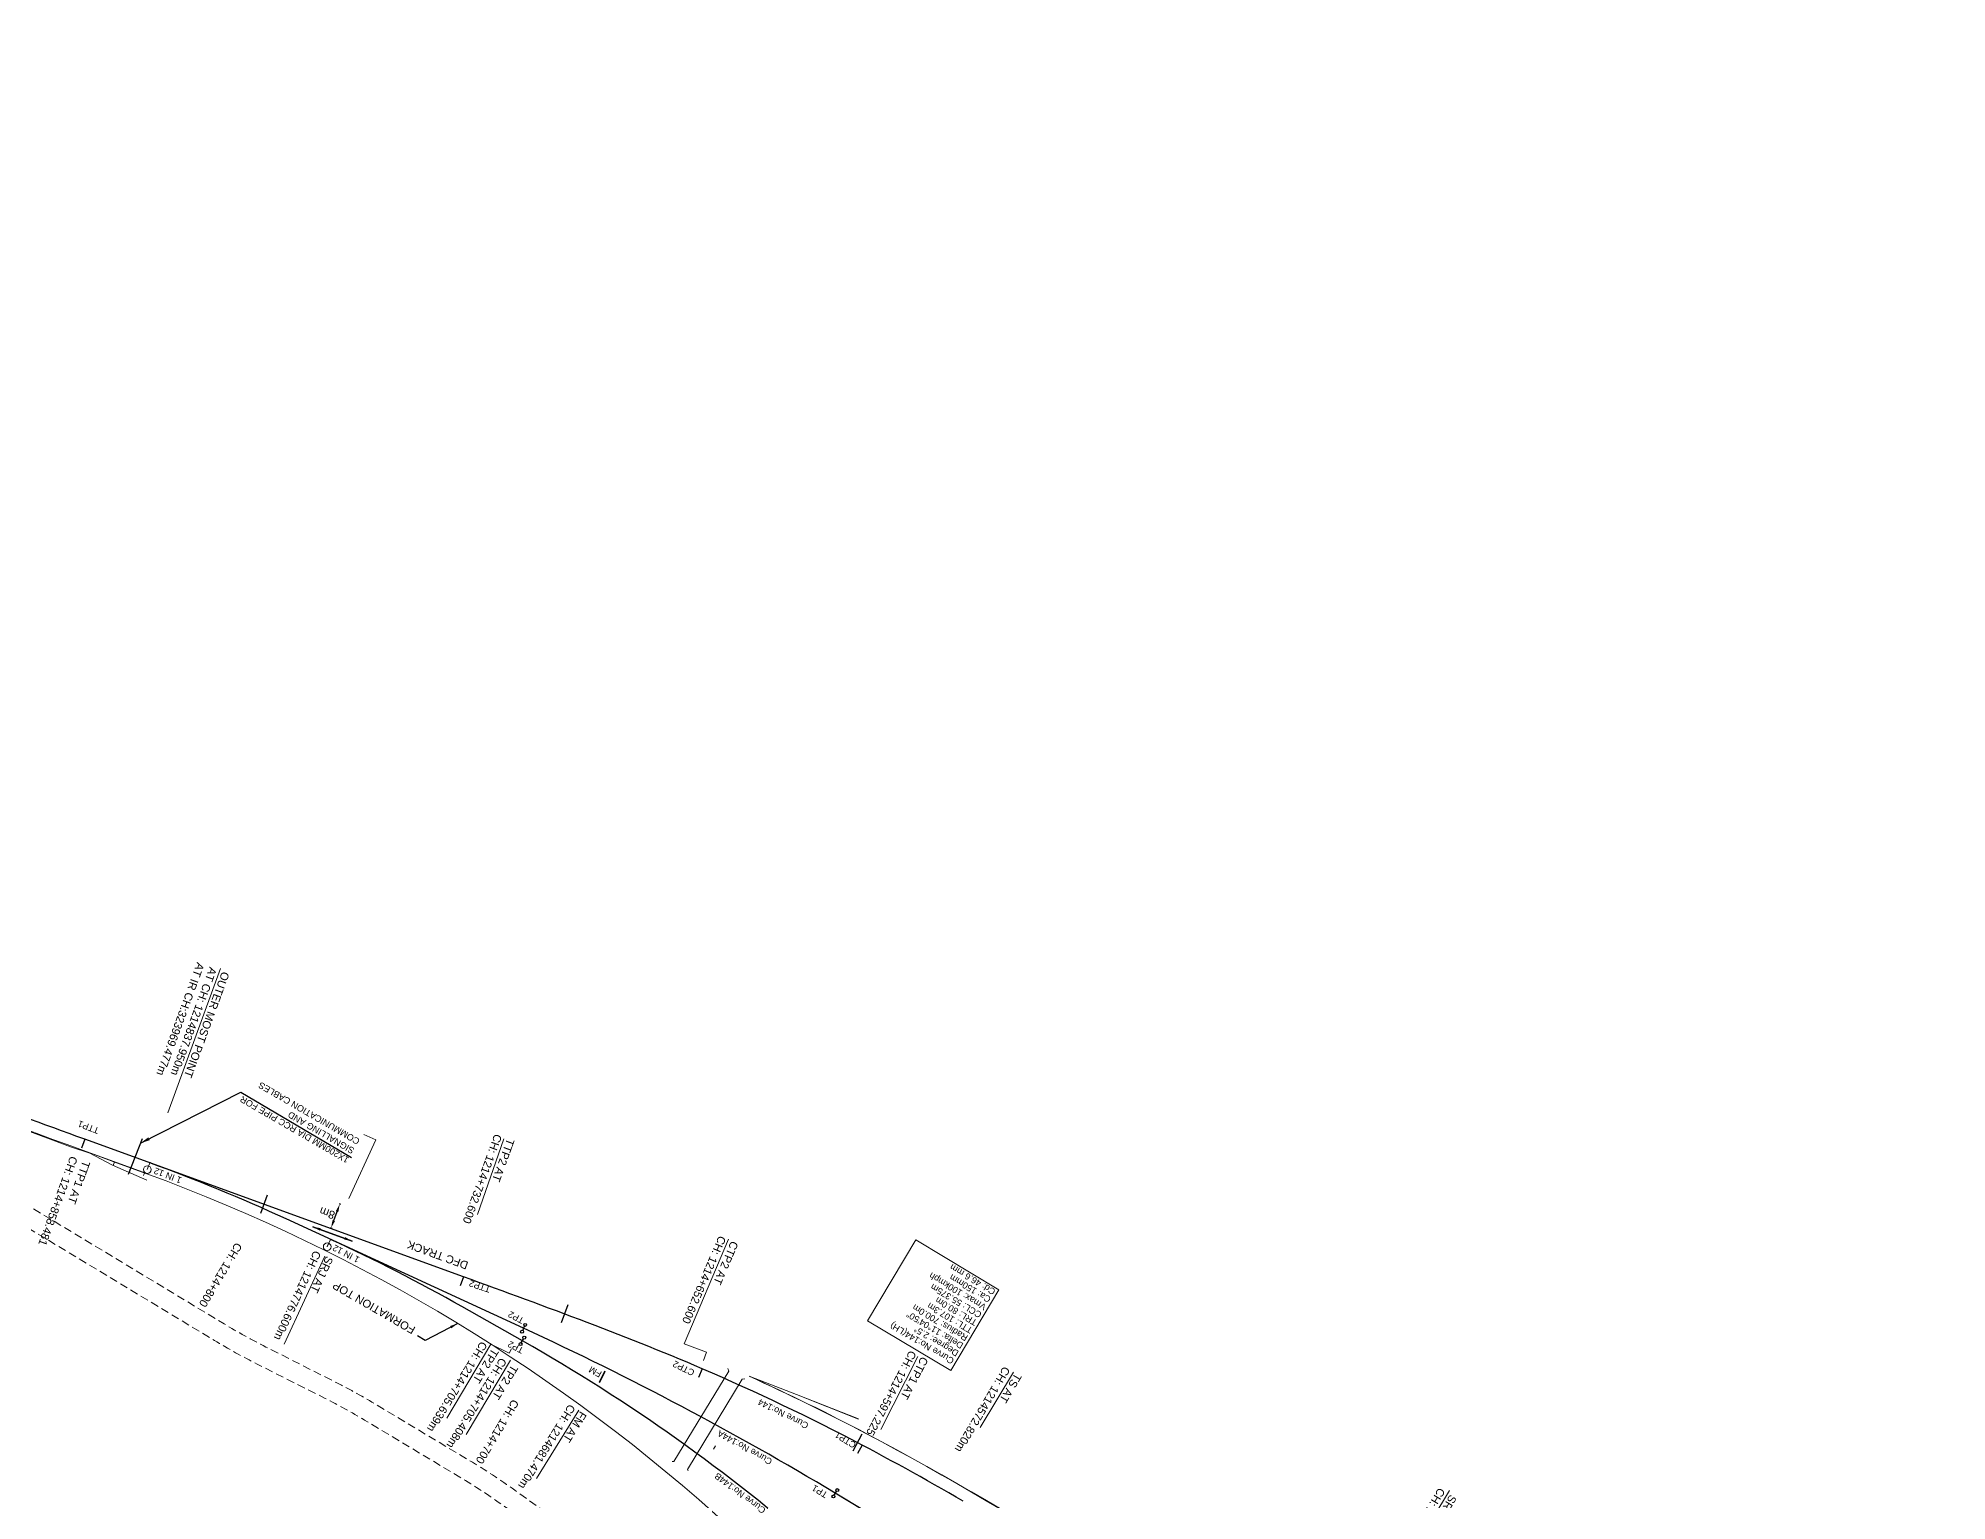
# Model space of a CAD drawing. Header units: metres. Extents: x 618805 to 628804, y 3390925 to 3396999.
# Drawn here: x 624987 to 625583, y 3393177 to 3393634 of the extents above; entities that cross this region are included whole.
import ezdxf
from ezdxf.enums import TextEntityAlignment as Align

# ---------------------------------------------------------------- set-up
doc = ezdxf.new("R2010")
doc.units = ezdxf.units.M
doc.header["$MEASUREMENT"] = 0
doc.linetypes.add('CENTER2', pattern=[1.125, 0.75, -0.125, 0.125, -0.125])
doc.linetypes.add('DASHED', pattern=[0.75, 0.5, -0.25])
doc.layers.get('Defpoints').update_dxf_attribs({"lineweight": 0})
for name, color, linetype, lineweight in [('C-ALIG-DG-LINE', 1, 'CENTER2', 70), ('C-ALIG-LABL-DG', 1, 'Continuous', 25), ('C-ALIG-LABL-DG-MARK', 1, 'Continuous', 25), ("NEW MANDI GOBINDPUR CROSSING STN. SRJ's", 10, 'Continuous', 0), ('NEW MANDI GOBINDPUR LOOP LINES', 1, 'Continuous', 0), ('Proposed Curve_Details', 10, 'Continuous', 0), ('PROPOSED DFCC TOE LINE', 239, 'Continuous', 0), ('PROPOSED DFCC TOE SLOPES', 239, 'Continuous', 0), ('PROPOSED DFCC TRACK', 1, 'Continuous', 0), ('PROPOSED FORMATION LINE - PLAN', 187, 'Continuous', 0), ('Proposed TPTC Chainages', 10, 'Continuous', 0)]:
    doc.layers.add(name, color=color, linetype=linetype, lineweight=lineweight)
for name, color, linetype in [('Dimension', 10, 'Continuous'), ('PROPOSED ROADS', 10, 'DASHED'), ('Signalling cable pipes', 234, 'Continuous')]:
    doc.layers.add(name, color=color, linetype=linetype)
doc.styles.add('ARIAL', font='arial.ttf')
doc.styles.get("Standard").update_dxf_attribs({"font": 'arial.ttf'})
doc.styles.add('Style-Arial', font='arial.ttf')
doc.dimstyles.new('ISO-25', dxfattribs={"dimtxt": 2.5, "dimasz": 2.5, "dimexe": 1.25, "dimexo": 0.625, "dimtad": 1, "dimtxsty": 'Standard', "dimcen": 2.5, "dimadec": 0, "dimazin": 0, "dimtfac": 1, "dimtmove": 0, "dimatfit": 3, "dimfxl": 1, "dimarcsym": 0})
doc.dimstyles.get("Standard").update_dxf_attribs({"dimtxt": 2.5, "dimasz": 2.5, "dimexe": 0.18, "dimexo": 0.0625, "dimgap": 0.09, "dimtad": 0, "dimtih": 1, "dimtoh": 1, "dimdec": 3, "dimzin": 0, "dimdsep": 46, "dimtxsty": 'Standard', "dimcen": 0.09, "dimadec": 0, "dimazin": 0, "dimtfac": 1, "dimtdec": 3, "dimtofl": 0, "dimtmove": 0, "dimatfit": 3, "dimfxl": 1, "dimtolj": 1, "dimtzin": 0, "dimarcsym": 0})

# ---------------------------------------------------------------- blocks, each defined once
blk = doc.blocks.new('*D326')
at = {"layer": 'Defpoints', "color": 0, "transparency": 16777216}
for p in [(625080.92, 3393269.85), (625081.39, 3393269.68), (625078.65, 3393262.16)]:
    blk.add_point(p, dxfattribs=at)
at = {"layer": 'Dimension', "color": 0, "lineweight": -2, "transparency": 16777216}
for p, q in [((625079.04, 3393264.68), (625080.07, 3393267.5)), ((625081.27, 3393269.72), (625080.81, 3393269.89)), ((625078.53, 3393262.2), (625078.06, 3393262.37))]:
    blk.add_line(p, q, dxfattribs=at)
at = {"layer": 'Dimension', "color": 0, "transparency": 16777216}
for points in [[(625078.65, 3393264.82), (625079.43, 3393264.54), (625078.18, 3393262.33)], [(625079.68, 3393267.64), (625080.46, 3393267.35), (625080.92, 3393269.85)]]:
    blk.add_solid(points, dxfattribs=at)
at = {"layer": 'Dimension', "color": 0, "lineweight": 0, "transparency": 16777216, "insert": (625076.98, 3393267.03), "char_height": 2.5, "attachment_point": 5, "rotation": 160, "style": 'Style-Arial'}
blk.add_mtext('\\A1;8m', dxfattribs=at)
blk = doc.blocks.new('TerminatorOpen_0.5')
at = {"color": 0, "linetype": 'ByBlock', "lineweight": -2}
for q in [(-1, 0.25), (-1, 0), (-1, -0.25)]:
    blk.add_line((0, 0), q, dxfattribs=at)
blk = doc.blocks.new('Tick Hor')
blk.add_lwpolyline([(-0.5, 0), (0.5, 0)])
blk = doc.blocks.new('Marker-2')
blk.add_lwpolyline([(0, 1.5), (0, -1.5)])
for centre in [(0, 2.5), (0, -2.5)]:
    blk.add_circle(centre, 1)

msp = doc.modelspace()

# ---------------------------------------------------------------- linework, layer by layer
at = {"layer": 'C-ALIG-DG-LINE', "color": 1, "linetype": 'Continuous', "lineweight": -3, "flags": 128}
msp.add_lwpolyline([(625078.0372, 3393258.8101), (625078.026, 3393258.8153)], dxfattribs=at)
msp.add_lwpolyline([(625078.0372, 3393258.8101), (625078.026, 3393258.8153)], dxfattribs=at)
at = {"layer": 'C-ALIG-LABL-DG-MARK', "color": 1, "linetype": 'Continuous', "lineweight": 25}
for p, q in [((625001.2205, 3393290.1018), (625000.1962, 3393287.2821)), ((625119.5367, 3393247.1195), (625118.5124, 3393244.2998)), ((625194.184, 3393218.3806), (625193.0003, 3393215.624)), ((625244.1494, 3393194.5424), (625242.7516, 3393191.8879))]:
    msp.add_line(p, q, dxfattribs=at)
at = {"layer": "NEW MANDI GOBINDPUR CROSSING STN. SRJ's", "linetype": 'Continuous', "lineweight": 13, "flags": 128}
for points in [[(625043.6938, 3393343.4794), (625027.2325, 3393298.3412)], [(625088.3921, 3393291.6259), (625092.2132, 3393289.868), (625083.7952, 3393271.5702)], [(625132.1629, 3393290.2145), (625123.9368, 3393266.5455)], [(625020.7713, 3393280.6243), (625021.6278, 3393282.973)], [(625076.9851, 3393256.5139), (625078.0265, 3393258.7867)], [(625076.988, 3393256.5409), (625078.026, 3393258.8153)], [(625202.4171, 3393258.908), (625188.5382, 3393226.1371), (625195.4794, 3393223.6015), (625194.5363, 3393221.0197)], [(625076.2365, 3393253.6156), (625063.5846, 3393226.1151)], [(625128.1132, 3393226.1138), (625114.3296, 3393202.9676)], [(625128.1516, 3393226.0893), (625133.8813, 3393223.215), (625134.5674, 3393224.5827)], [(625134.2368, 3393221.0995), (625120.3932, 3393197.8525)], [(625261.5148, 3393222.2022), (625250.0112, 3393199.4565)], [(625291.4304, 3393217.3329), (625281.0057, 3393200.0184)], [(625155.6187, 3393205.4048), (625142.3465, 3393184.1507)]]:
    msp.add_lwpolyline(points, dxfattribs=at)
at = {"layer": "NEW MANDI GOBINDPUR CROSSING STN. SRJ's", "linetype": 'Continuous', "lineweight": 50, "const_width": 0.5, "flags": 128}
msp.add_lwpolyline([(625163.8105, 3393217.6676), (625162.011, 3393214.0555)], dxfattribs=at)
at = {"layer": "NEW MANDI GOBINDPUR CROSSING STN. SRJ's", "color": 5, "linetype": 'Continuous', "lineweight": 13, "flags": 128}
msp.add_lwpolyline([(625427.6726, 3393180.3121), (625407.4899, 3393146.7903)], dxfattribs=at)
at = {"layer": "NEW MANDI GOBINDPUR CROSSING STN. SRJ's", "linetype": 'Continuous', "lineweight": 13}
for centre in [(625020.7713, 3393280.6243), (625076.9851, 3393256.5139)]:
    msp.add_circle(centre, 1.2, dxfattribs=at)
at = {"layer": 'NEW MANDI GOBINDPUR LOOP LINES', "color": 1, "linetype": 'Continuous', "lineweight": 25}
for points in [[(625064.202, 3393265.182, 0.0207883), (625021.5364, 3393282.7214)], [(625119.0877, 3393237.7933, 0.02078272), (625078.0372, 3393258.8101)], [(625235.7714, 3393179.4791, 0.02757087), (625138.3694, 3393231.0235)], [(625254.5641, 3393168.1667), (625235.7714, 3393179.4791, 0.02757087), (625138.3694, 3393231.0235)], [(625257.127, 3393166.624), (625235.7714, 3393179.4791, 0.02757087), (625138.3694, 3393231.0235)], [(625235.7714, 3393179.4791, 0.02757087), (625138.3694, 3393231.0235)], [(625230.8693, 3393161.1392, 0.05144759), (625137.9965, 3393227.0984)]]:
    msp.add_lwpolyline(points, format="xyb", dxfattribs=at)
for points in [[(625138.3694, 3393231.0235), (625064.202, 3393265.182)], [(625138.3694, 3393231.0235), (625064.202, 3393265.182)], [(625137.9965, 3393227.0984), (625119.0877, 3393237.7933)]]:
    msp.add_lwpolyline(points, dxfattribs=at)
at = {"layer": 'Proposed Curve_Details', "color": 1}
msp.add_lwpolyline([(625271.8352, 3393217.8474), (625245.822, 3393233.4015), (625260.9001, 3393258.6389), (625286.9134, 3393243.0848)], close=True, dxfattribs=at)
at = {"layer": 'PROPOSED DFCC TOE LINE', "lineweight": 0, "flags": 128}
msp.add_lwpolyline([(625020.6355, 3393277.3355), (625009.936, 3393282.015), (625002.764, 3393285.705), (624996.738, 3393287.695), (624991.77, 3393289.642), (624991.22, 3393289.845), (624986.765, 3393291.493), (624983.959, 3393292.533)], dxfattribs=at)
at = {"layer": 'PROPOSED DFCC TOE SLOPES', "linetype": 'Continuous', "lineweight": 0, "flags": 128}
for points in [[(625002.8162, 3393285.8479), (625002.764, 3393285.705)], [(625010.5241, 3393283.0343), (625010.1223, 3393281.9335)], [(625010.5243, 3393283.0342), (625010.1226, 3393281.9334)], [(625019.9179, 3393279.6051), (625019.6102, 3393278.7619)], [(625198.3016, 3393194.356), (625197.7069, 3393193.2568)]]:
    msp.add_lwpolyline(points, dxfattribs=at)
at = {"layer": 'PROPOSED DFCC TRACK', "color": 12, "linetype": 'Continuous', "lineweight": 30, "flags": 128}
for points in [[(625001.2205, 3393290.1018), (624998.795, 3393290.983), (624996.3696, 3393291.8645), (624993.9444, 3393292.7466), (624991.5195, 3393293.6295), (624989.095, 3393294.5136), (624986.671, 3393295.3992), (624984.2477, 3393296.2864)], [(625119.5367, 3393247.1195), (625001.2205, 3393290.1018)], [(625194.184, 3393218.3806), (625191.8109, 3393219.3945), (625189.4342, 3393220.3999), (625187.054, 3393221.3972), (625184.6705, 3393222.3865), (625182.2839, 3393223.3682), (625179.8942, 3393224.3424), (625177.5017, 3393225.3096), (625175.1063, 3393226.2699), (625172.7084, 3393227.2237), (625170.308, 3393228.1712), (625167.9052, 3393229.1127), (625165.5002, 3393230.0485), (625163.0931, 3393230.9789), (625160.684, 3393231.9041), (625158.2731, 3393232.8244), (625155.8604, 3393233.7401), (625153.446, 3393234.6515), (625151.0302, 3393235.5589), (625148.6129, 3393236.4626), (625146.1944, 3393237.3628), (625143.7747, 3393238.2599), (625141.3539, 3393239.1541), (625138.9322, 3393240.0456), (625136.5096, 3393240.9349), (625134.0862, 3393241.8222), (625131.6623, 3393242.7077), (625129.2378, 3393243.5918), (625126.8129, 3393244.4748), (625124.3877, 3393245.3568), (625121.9623, 3393246.2383), (625119.5367, 3393247.1195)], [(625275.738, 3393177.0125), (625273.5031, 3393178.3029), (625271.2655, 3393179.5885), (625269.025, 3393180.8691), (625266.7815, 3393182.1443), (625264.5347, 3393183.4139), (625262.2847, 3393184.6777), (625260.0312, 3393185.9352), (625257.7741, 3393187.1864), (625255.5134, 3393188.4308), (625253.2487, 3393189.6682), (625250.9802, 3393190.8984), (625248.7075, 3393192.121), (625246.4306, 3393193.3357), (625244.1494, 3393194.5424)]]:
    msp.add_lwpolyline(points, dxfattribs=at)
at = {"layer": 'PROPOSED DFCC TRACK', "linetype": 'Continuous', "lineweight": 0, "flags": 128}
for points in [[(625184.8165, 3393189.4407), (625185.3542, 3393189.4404), (625202.4932, 3393217.6498), (625202.1613, 3393218.4333)], [(625189.7961, 3393186.468), (625189.5447, 3393186.9433), (625206.6838, 3393215.1527), (625207.5316, 3393215.2251)]]:
    msp.add_lwpolyline(points, dxfattribs=at)
at = {"layer": 'PROPOSED DFCC TRACK', "color": 12, "linetype": 'Continuous', "lineweight": 30}
msp.add_arc((624917.9844, 3392575.1748), 700, 62.2279934, 66.7607229, dxfattribs=at)
at = {"layer": 'PROPOSED FORMATION LINE - PLAN', "lineweight": 0, "flags": 128}
for points in [[(625020.4139, 3393279.4238, 0.00005067), (625020.3307, 3393279.4545), (625010.333, 3393283.104), (625002.816, 3393285.848), (624996.858, 3393288.022), (624991.847, 3393289.852), (624991.296, 3393290.053), (624986.835, 3393291.685), (624984.025, 3393292.715)], [(625020.3252, 3393279.403, 0.00000726), (625020.3133, 3393279.4074), (625010.316, 3393283.057), (625002.799, 3393285.801)], [(625285.0847, 3393106.4975, -0.04606856), (625203.172, 3393168.536, 0.09791494), (625020.3253, 3393279.4032)], [(625315.1437, 3393157.9626), (625315.0595, 3393158.0132), (625310.4896, 3393160.7635), (625305.9154, 3393163.5133), (625301.3375, 3393166.2589), (625296.7537, 3393168.9985), (625292.1628, 3393171.7297), (625287.5632, 3393174.4501), (625282.9537, 3393177.1574), (625278.3329, 3393179.8492), (625273.6994, 3393182.523), (625269.0521, 3393185.1765), (625264.3897, 3393187.8072), (625259.7109, 3393190.4126), (625255.0146, 3393192.9902), (625250.2997, 3393195.5377), (625245.5715, 3393198.0489, 0.01454162), (625208.8172, 3393216.0506, 0.01422085)], [(625315.1695, 3393158.0055), (625315.0853, 3393158.056), (625310.5154, 3393160.8064), (625305.9411, 3393163.5562), (625301.3632, 3393166.3018), (625296.7794, 3393169.0414), (625292.1883, 3393171.7727), (625287.5886, 3393174.4932), (625282.9789, 3393177.2006), (625278.3579, 3393179.8924), (625273.7243, 3393182.5664), (625269.0768, 3393185.22), (625264.4141, 3393187.8508), (625259.7351, 3393190.4563), (625255.0385, 3393193.0341), (625250.3233, 3393195.5817), (625245.5949, 3393198.0931, 0.01454725), (625208.8235, 3393216.1026, 0.01382215)]]:
    msp.add_lwpolyline(points, format="xyb", dxfattribs=at)
for points in [[(625208.8236, 3393216.1029), (625223.6474, 3393210.3808), (625243.0465, 3393202.6838)], [(625208.8261, 3393216.1234), (625223.6547, 3393210.3994), (625243.0539, 3393202.7023)]]:
    msp.add_lwpolyline(points, dxfattribs=at)
at = {"layer": 'PROPOSED ROADS', "color": 1, "linetype": 'DASHED', "lineweight": 13, "ltscale": 5, "flags": 128}
for points in [[(625583.1202, 3392901.6604), (625160.5713, 3393155.7654, -0.02021939), (625150.2375, 3393162.5632), (625132.1349, 3393175.5494, 0.02083183), (625118.4156, 3393184.5502), (625088.6519, 3393202.3499, 0.01788486), (625076.3096, 3393209.144), (625055.1363, 3393219.8312, -0.01887974), (625041.7257, 3393227.2481), (624868.973, 3393331.4952), (624821.6454, 3393359.465), (624800.1298, 3393372.2082), (624730.5341, 3393411.6851), (624686.1886, 3393437.8841, 0.03424961), (624674.3256, 3393443.8379), (624662.4907, 3393448.7954, -0.03097295), (624585.608, 3393486.7533), (624519.303, 3393524.7637), (624461.078, 3393558.8804, 0.01358577), (624442.1779, 3393569.2756), (624335.6237, 3393628.8794)], [(625327.7984, 3393062.2026), (625163.6634, 3393160.9073, -0.02021939), (625153.7348, 3393167.4385), (625135.6323, 3393180.4247, 0.02083183), (625121.4951, 3393189.6996), (625091.7314, 3393207.4993, 0.01788486), (625079.0132, 3393214.5003), (625057.8399, 3393225.1876, -0.01887974), (625044.8257, 3393232.3853), (624872.0494, 3393336.6466), (624824.7006, 3393364.6289), (624803.139, 3393377.3994), (624733.5404, 3393416.8778), (624689.2406, 3393443.0499, 0.03424961), (624676.6437, 3393449.372), (624664.8088, 3393454.3295, -0.03097295), (624588.592, 3393491.9586), (624522.3117, 3393529.9549), (624464.1113, 3393564.0571, 0.01358577), (624444.9256, 3393574.6095), (624338.5628, 3393634.1102)]]:
    msp.add_lwpolyline(points, format="xyb", dxfattribs=at)
at = {"layer": 'Signalling cable pipes', "lineweight": 30}
msp.add_lwpolyline([(625019.1799, 3393290.2706), (625014.7952, 3393279.0629)], dxfattribs=at)

# ---------------------------------------------------------------- block references
at = {"layer": 'C-ALIG-LABL-DG', "color": 1, "linetype": 'Continuous', "lineweight": 25}
for p, xscale, yscale, zscale, rotation in [((625057.2098, 3393269.7619), 6.000000000000001, 6.000000000000001, 6.000000000000001, 250.034767433758), ((625151.1607, 3393235.51), 6.000000000000004, 6.000000000000004, 6.000000000000004, 249.454206340883), ((625242.6555, 3393195.3268), 5.999999999999999, 5.999999999999999, 5.999999999999999, 242.3663229740084), ((625242.6555, 3393195.3268), 5.999999999999999, 5.999999999999999, 5.999999999999999, 242.3663229740084)]:
    msp.add_blockref('Tick Hor', p, dxfattribs=dict(at, xscale=xscale, yscale=yscale, zscale=zscale, rotation=rotation))
at = {"layer": 'C-ALIG-LABL-DG-MARK', "color": 1, "linetype": 'Continuous', "lineweight": 25}
for p, xscale, yscale, zscale, rotation in [((625138.3694, 3393231.0235), 0.4642857142857238, 0.4642857142857238, 0.4642857142857238, 155.2711257507143), ((625138.3694, 3393231.0235), 0.4642857142857238, 0.4642857142857238, 0.4642857142857238, 155.2711257507143), ((625137.9965, 3393227.0984), 0.4642857142857238, 0.4642857142857238, 0.4642857142857238, 150.5074840392297), ((625235.7714, 3393179.4791), 0.4642857142857256, 0.4642857142857256, 0.4642857142857256, 148.9539488391707)]:
    msp.add_blockref('Marker-2', p, dxfattribs=dict(at, xscale=xscale, yscale=yscale, zscale=zscale, rotation=rotation))

# ---------------------------------------------------------------- texts
at = {"layer": 'C-ALIG-LABL-DG', "color": 1, "lineweight": 25, "style": 'ARIAL'}
for s, p in [('CH: 1214+800', (625048.4107, 3393258.0397)), ('CH: 1214+700', (625134.8993, 3393209.0606))]:
    msp.add_text(s, height=2.5, rotation=239.123596, dxfattribs=at).set_placement(p)
at = {"layer": 'C-ALIG-LABL-DG', "color": 1, "char_height": 2.5, "attachment_point": 1, "style": 'ARIAL'}
for s, insert, width, rotation in [('TTP2 AT\\PCH: 1214+732.600', (625135.582, 3393289.675), 46.251076, 250.0347674), ('TTP1 AT \\PCH: 1214+858.481', (625002.9816, 3393282.7573), 46.249976, 250.0347674), ('CTP2 AT \\PCH: 1214+652.600', (625205.5443, 3393257.5324), 46.857057, 246.7607229), ('TP2 AT \\PCH: 1214+705.639m', (625130.7134, 3393223.665), 47.115422, 238.2822597), ('CTP1 AT \\PCH: 1214+597.225', (625264.9318, 3393221.2323), 47.115422, 242.2282068), ('TP2 AT \\PCH: 1214+705.408m', (625136.777, 3393218.5499), 47.115422, 238.2822597)]:
    msp.add_mtext(s, dxfattribs=dict(at, insert=insert, width=width, rotation=rotation))
at = {"layer": "NEW MANDI GOBINDPUR CROSSING STN. SRJ's", "linetype": 'Continuous', "lineweight": 13, "char_height": 2.5, "attachment_point": 4, "line_spacing_factor": 0.648, "style": 'Style-Arial'}
for s, insert, width, rotation in [('\\pxsm1;OUTER MOST POINT\\PAT CH: 1214837.950m \\P{\\C7;AT IR CH:323969.477m}', (625041.3864, 3393343.7001), 46.475902, 249.9636699), ('\\pxsm1;SRJ AT \\PCH: 1214776.600m', (625075.8924, 3393254.1549), 43.050139, 245.2947043), ('\\pxsm1;TS AT \\PCH: 1214572.820m ', (625291.2353, 3393217.6647), 48.578282, 239.4580523), ('\\pxsm1;FM AT \\PCH: 1214681.470m ', (625155.3732, 3393205.7788), 36.438656, 238.0245966)]:
    msp.add_mtext(s, dxfattribs=dict(at, insert=insert, width=width, rotation=rotation))
at = {"layer": "NEW MANDI GOBINDPUR CROSSING STN. SRJ's", "linetype": 'Continuous', "lineweight": 13, "char_height": 2, "attachment_point": 4, "line_spacing_factor": 0.60036}
for s, insert, rotation, style in [('1 IN 12', (625031.3596, 3393277.1193), 158.8280079, 'Style-Arial'), ('1 IN 12', (625086.8846, 3393252.2262), 152.5637044, 'Style-Arial'), ('FM', (625162.5166, 3393216.4536), 151.2134718, 'ARIAL')]:
    msp.add_mtext(s, dxfattribs=dict(at, insert=insert, rotation=rotation, style=style))
at = {"layer": "NEW MANDI GOBINDPUR CROSSING STN. SRJ's", "color": 5, "linetype": 'Continuous', "lineweight": 13, "insert": (625427.1965, 3393179.7279), "char_height": 2.5, "width": 48.578282, "attachment_point": 4, "rotation": 239.0207617, "line_spacing_factor": 0.648, "style": 'Style-Arial'}
msp.add_mtext('\\pxsm1;SRJ AT \\PCH: 1214434.840m', dxfattribs=at)
at = {"layer": 'Proposed Curve_Details', "color": 1, "style": 'ARIAL'}
for s, rotation, p in [('Curve No:144', 153.022236, (625227.6281, 3393201.2745)), ('Curve No:144A', 150.5378803, (625216.2832, 3393189.9836))]:
    msp.add_text(s, height=2, rotation=rotation, dxfattribs=at).set_placement(p)
at = {"layer": 'Proposed Curve_Details', "color": 1, "lineweight": 9, "style": 'Style-Arial'}
msp.add_text('Curve No:144B', height=2, rotation=142.9701634, dxfattribs=at).set_placement((625214.2318, 3393174.5402))
at = {"layer": 'Proposed Curve_Details', "color": 1, "lineweight": 0, "insert": (625286.0657, 3393243.0667), "char_height": 2, "attachment_point": 7, "rotation": 149.123596, "line_spacing_factor": 0.84, "style": 'Style-Arial'}
msp.add_mtext('Curve No:144(LH)\\PDegree: 2.5%%D\\PDelta: 11%%D04\'50"\\PRadius: 700.0m\\PTTL: 107.3m\\PTRL: 80.0m\\PCCL: 55.375m\\PVmax: 100kmph\\PCa: 150mm\\PCd: 46.6 mm', dxfattribs=at)
at = {"layer": 'PROPOSED DFCC TRACK', "color": 10, "linetype": 'Continuous', "lineweight": -3, "ltscale": 5}
msp.add_text('DFC TRACK', height=2.5, rotation=160, dxfattribs=at).set_placement((625102.5287, 3393258.5254), align=Align.RIGHT)
at = {"layer": 'PROPOSED FORMATION LINE - PLAN', "lineweight": 0}
msp.add_text('FORMATION TOP', height=2.5, rotation=149.961089, dxfattribs=at).set_placement((625079.6043, 3393245.83, 306.8582), align=Align.RIGHT)
at = {"layer": 'Proposed TPTC Chainages', "color": 1, "lineweight": 0, "char_height": 2, "attachment_point": 4, "line_spacing_factor": 0.6, "style": 'ARIAL'}
for s, insert, rotation in [('\\pxsm1;TTP1', (625005.5631, 3393292.6449), 159.2027158), ('\\pxsm1;TTP2', (625127.901, 3393243.051), 161.9280258), ('\\pxsm1;TP2', (625138.2544, 3393233.2327), 152.0569093), ('\\pxsm1;TP2', (625138.1321, 3393223.9248), 152.0569093), ('\\pxsm1;CTP2', (625191.5853, 3393216.952), 153.6955191), ('\\pxsm1;CTP1', (625241.9902, 3393194.2844), 148.5471775), ('\\pxsm1;TP1', (625233.0977, 3393178.7302), 148.5471775)]:
    msp.add_mtext(s, dxfattribs=dict(at, insert=insert, rotation=rotation))
at = {"layer": 'Signalling cable pipes', "insert": (625083.0472, 3393282.5258, -263.4942), "char_height": 2, "width": 39.725093, "attachment_point": 1, "rotation": 149.8646417, "style": 'Style-Arial'}
msp.add_mtext('1X200MM DIA RCC PIPE FOR SIGNALLING AND COMMUNICATION CABLES', dxfattribs=at)

# ---------------------------------------------------------------- dimensions: what is measured, and where the dimension line sits
at = {"layer": 'Dimension', "color": 10, "lineweight": 0}
dim = msp.add_aligned_dim(p1=(625078.6456, 3393262.1609), p2=(625081.3887, 3393269.6759), distance=0.4943, dimstyle='Standard', override={"dimexe": 0.125, "dimexo": 0.125, "dimgap": 0.125, "dimtad": 1, "dimtih": 0, "dimtoh": 0, "dimzin": 11, "dimpost": 'm', "dimtxsty": 'Style-Arial', "dimsah": 1, "dimadec": 4, "dimazin": 3, "dimtmove": 2, "dimldrblk": 'TerminatorOpen_0.5', "dimfrac": 2, "dimtzin": 11}, dxfattribs=at)
dim.commit()
dim.dimension.update_dxf_attribs({"geometry": '*D326', "text_midpoint": (625076.9785, 3393267.0275), "text_rotation": 160})

# ---------------------------------------------------------------- leaders
at = {"layer": 'PROPOSED DFCC TRACK', "linetype": 'Continuous', "lineweight": 0}
for points in [[(625072.5158, 3393262.7545), (625084.7779, 3393258.2827)], [(625084.7779, 3393258.2827), (625072.5158, 3393262.7545)]]:
    msp.add_leader(points, dimstyle='ISO-25', override={"dimtxt": 3, "dimasz": 2.5, "dimtad": 0, "dimdec": 3, "dimzin": 2, "dimtdec": 3}, dxfattribs=at)
at = {"layer": 'PROPOSED FORMATION LINE - PLAN', "lineweight": 0}
msp.add_leader([(625117.8042, 3393232.5401), (625107.5861, 3393227.1865), (625105.1612, 3393228.6434)], dimstyle='ISO-25', override={"dimtxt": 3, "dimasz": 2.5, "dimgap": 0.625, "dimtad": 0, "dimdec": 3, "dimzin": 2, "dimtdec": 3}, dxfattribs=at)
at = {"layer": 'Signalling cable pipes', "lineweight": 13}
msp.add_leader([(625018.6424, 3393288.8966, -263.4942), (625050.0096, 3393304.791, -263.4942), (625084.6313, 3393284.3981, -263.4942)], dimstyle='Standard', override={"dimasz": 3, "dimgap": 0.25}, dxfattribs=at)

doc.saveas('drawing.dxf')
